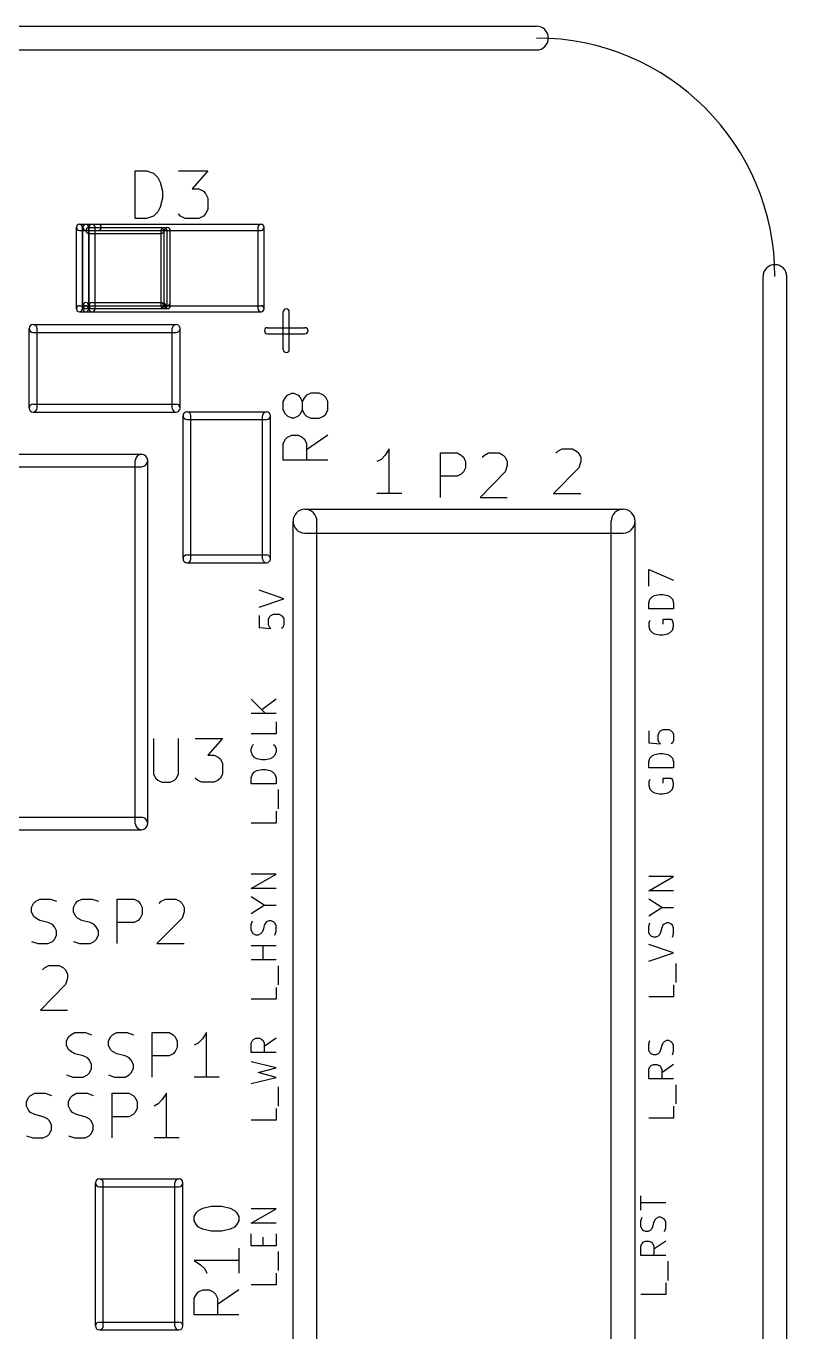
# Model space of a CAD drawing. Extents: x 32880 to 68030, y 23813 to 49782.
# Drawn here: x 63246 to 68030, y 41573 to 49782 of the extents above; entities that cross this region are included whole.
import ezdxf

# ---------------------------------------------------------------- set-up
doc = ezdxf.new("R2010")
doc.units = 0
doc.layers.add('BLACK', color=1, linetype='CONTINUOUS')

msp = doc.modelspace()

# ---------------------------------------------------------------- linework, layer by layer
at = {"layer": 'BLACK'}
for p, q in [((34455, 49782), (66455, 49782)), ((34455, 49632), (66455, 49632)), ((63932, 48573), (63932, 48873)), ((63932, 48873), (64004, 48873)), ((64004, 48873), (64047, 48858)), ((64047, 48858), (64075, 48830)), ((64204, 48873), (64390, 48873)), ((64390, 48873), (64290, 48758)), ((64075, 48830), (64090, 48801)), ((64090, 48801), (64104, 48744)), ((64104, 48701), (64090, 48644)), ((64104, 48744), (64104, 48701)), ((64290, 48758), (64332, 48758)), ((64332, 48758), (64361, 48744)), ((64361, 48744), (64375, 48730)), ((64375, 48730), (64390, 48701)), ((64390, 48701), (64390, 48630)), ((64075, 48615), (64047, 48587)), ((64090, 48644), (64075, 48615)), ((64218, 48587), (64204, 48601)), ((64375, 48601), (64361, 48587)), ((64390, 48630), (64375, 48601)), ((63563, 48005), (63563, 48517)), ((63582, 48536), (63700, 48536)), ((63601, 48005), (63601, 48517)), ((63603, 48025), (63603, 48517)), ((63622, 48536), (64724, 48536)), ((63641, 48025), (63641, 48517)), ((63642, 48005), (63642, 48517)), ((63642, 48516), (64094, 48516)), ((63680, 48005), (63680, 48517)), ((64004, 48573), (63932, 48573)), ((64047, 48587), (64004, 48573)), ((64247, 48573), (64218, 48587)), ((64332, 48573), (64247, 48573)), ((64361, 48587), (64332, 48573)), ((64705, 48005), (64705, 48517)), ((64743, 48005), (64743, 48517)), ((63582, 48498), (63700, 48498)), ((63622, 48498), (64724, 48498)), ((63642, 48478), (64094, 48478)), ((64095, 48025), (64095, 48497)), ((64115, 48025), (64115, 48497)), ((64115, 48045), (64115, 48497)), ((64133, 48025), (64133, 48497)), ((64153, 48025), (64153, 48497)), ((64153, 48045), (64153, 48497)), ((67880, 29207), (67880, 48207)), ((68030, 29207), (68030, 48207)), ((63582, 48024), (63622, 48024)), ((63603, 48005), (63603, 48025)), ((63622, 48024), (64724, 48024)), ((63641, 48005), (63641, 48025)), ((63661, 48044), (64093, 48044)), ((63582, 47986), (63622, 47986)), ((63622, 47986), (64724, 47986)), ((63661, 48006), (64093, 48006)), ((64863, 47749), (64863, 47985)), ((64901, 47749), (64901, 47985)), ((63265, 47381), (63265, 47881)), ((63290, 47906), (64190, 47906)), ((63315, 47381), (63315, 47881)), ((64165, 47381), (64165, 47881)), ((64215, 47381), (64215, 47881)), ((64764, 47886), (65000, 47886)), ((63290, 47856), (64190, 47856)), ((64764, 47848), (65000, 47848)), ((64877, 47448), (64890, 47461)), ((64890, 47461), (64917, 47474)), ((64917, 47474), (64930, 47474)), ((64930, 47474), (64957, 47461)), ((64957, 47461), (64970, 47448)), ((65010, 47461), (64997, 47448)), ((65037, 47474), (65010, 47461)), ((65090, 47474), (65037, 47474)), ((65117, 47461), (65090, 47474)), ((65130, 47448), (65117, 47461)), ((63290, 47406), (64190, 47406)), ((64863, 47422), (64877, 47448)), ((64863, 47369), (64863, 47422)), ((64877, 47343), (64863, 47369)), ((64970, 47448), (64983, 47422)), ((64983, 47369), (64970, 47343)), ((64997, 47448), (64983, 47422)), ((64983, 47422), (64983, 47369)), ((64983, 47369), (64997, 47343)), ((65143, 47422), (65130, 47448)), ((65130, 47343), (65143, 47369)), ((65143, 47369), (65143, 47422)), ((63290, 47356), (64190, 47356)), ((64233, 46433), (64233, 47333)), ((64258, 47358), (64758, 47358)), ((64258, 47308), (64758, 47308)), ((64283, 46433), (64283, 47333)), ((64733, 46433), (64733, 47333)), ((64783, 46433), (64783, 47333)), ((64890, 47330), (64877, 47343)), ((64917, 47317), (64890, 47330)), ((64930, 47317), (64917, 47317)), ((64957, 47330), (64930, 47317)), ((64970, 47343), (64957, 47330)), ((64997, 47343), (65010, 47330)), ((65010, 47330), (65037, 47317)), ((65037, 47317), (65090, 47317)), ((65090, 47317), (65117, 47330)), ((65117, 47330), (65130, 47343)), ((64890, 47198), (64917, 47211)), ((64917, 47211), (64957, 47211)), ((64957, 47211), (64983, 47198)), ((65143, 47211), (65010, 47119)), ((64863, 47159), (64877, 47185)), ((64863, 47054), (64863, 47159)), ((64877, 47185), (64890, 47198)), ((64983, 47198), (64997, 47185)), ((64997, 47185), (65010, 47159)), ((65010, 47159), (65010, 47054)), ((65530, 47124), (65504, 47084)), ((65530, 46844), (65530, 47124)), ((66590, 47110), (66616, 47124)), ((66616, 47124), (66682, 47124)), ((66682, 47124), (66708, 47110)), ((59328, 47090), (63972, 47090)), ((63933, 44769), (63933, 47051)), ((64011, 44769), (64011, 47051)), ((65143, 47054), (64863, 47054)), ((65478, 47057), (65452, 47044)), ((65504, 47084), (65478, 47057)), ((65852, 46819), (65852, 47099)), ((65852, 47099), (65957, 47099)), ((65957, 47099), (65983, 47085)), ((65983, 47085), (65996, 47072)), ((65996, 47072), (66009, 47045)), ((66009, 47045), (66009, 47005)), ((66115, 47072), (66128, 47085)), ((66128, 47085), (66154, 47099)), ((66154, 47099), (66220, 47099)), ((66220, 47099), (66246, 47085)), ((66246, 47085), (66259, 47072)), ((66259, 47072), (66272, 47045)), ((66272, 47045), (66272, 47019)), ((66577, 47097), (66590, 47110)), ((66708, 47110), (66721, 47097)), ((66721, 47097), (66734, 47070)), ((66734, 47044), (66721, 47004)), ((66734, 47070), (66734, 47044)), ((59328, 47012), (63972, 47012)), ((65983, 46965), (65957, 46952)), ((65996, 46979), (65983, 46965)), ((66009, 47005), (65996, 46979)), ((66259, 46979), (66101, 46819)), ((66272, 47019), (66259, 46979)), ((66721, 47004), (66563, 46844)), ((65957, 46952), (65852, 46952)), ((65609, 46844), (65452, 46844)), ((66101, 46819), (66272, 46819)), ((66563, 46844), (66734, 46844)), ((65000, 46745), (67000, 46745)), ((64925, 34670), (64925, 46670)), ((65075, 34670), (65075, 46670)), ((66925, 34670), (66925, 46670)), ((67075, 34670), (67075, 46670)), ((65000, 46595), (67000, 46595)), ((64258, 46458), (64758, 46458)), ((64258, 46408), (64758, 46408)), ((67161, 46261), (67161, 46366)), ((67161, 46366), (67318, 46299)), ((64868, 46182), (64711, 46235)), ((64711, 46130), (64868, 46182)), ((67161, 46157), (67169, 46179)), ((67161, 46119), (67161, 46157)), ((67169, 46179), (67183, 46194)), ((67183, 46194), (67198, 46202)), ((67198, 46202), (67228, 46209)), ((67228, 46209), (67251, 46209)), ((67251, 46209), (67281, 46202)), ((67281, 46202), (67296, 46194)), ((67296, 46194), (67311, 46179)), ((67311, 46179), (67318, 46157)), ((67318, 46157), (67318, 46119)), ((64711, 46077), (64711, 46002)), ((64771, 46055), (64778, 46070)), ((64771, 46017), (64771, 46055)), ((64778, 46070), (64786, 46077)), ((64786, 46077), (64801, 46085)), ((64801, 46085), (64838, 46085)), ((64838, 46085), (64853, 46077)), ((64853, 46077), (64861, 46070)), ((64861, 46070), (64868, 46055)), ((64868, 46055), (64868, 46017)), ((67318, 46119), (67161, 46119)), ((64711, 46002), (64786, 45995)), ((64778, 46002), (64771, 46017)), ((64786, 45995), (64778, 46002)), ((64861, 46002), (64853, 45995)), ((64868, 46017), (64861, 46002)), ((67169, 46045), (67161, 46030)), ((67161, 46030), (67161, 46007)), ((67161, 46007), (67169, 45985)), ((67169, 45985), (67183, 45970)), ((67303, 46052), (67251, 46052)), ((67251, 46052), (67251, 46022)), ((67296, 45970), (67311, 45985)), ((67311, 46045), (67303, 46052)), ((67318, 46022), (67311, 46045)), ((67311, 45985), (67318, 46007)), ((67318, 46007), (67318, 46022)), ((67183, 45970), (67198, 45962)), ((67198, 45962), (67228, 45955)), ((67228, 45955), (67251, 45955)), ((67251, 45955), (67281, 45962)), ((67281, 45962), (67296, 45970)), ((64661, 45550), (64751, 45460)), ((64818, 45550), (64728, 45483)), ((64818, 45460), (64661, 45460)), ((64818, 45408), (64818, 45333)), ((64818, 45333), (64661, 45333)), ((67161, 45351), (67161, 45276)), ((67221, 45329), (67228, 45344)), ((67221, 45291), (67221, 45329)), ((67228, 45344), (67236, 45351)), ((67236, 45351), (67251, 45359)), ((67251, 45359), (67288, 45359)), ((67288, 45359), (67303, 45351)), ((67303, 45351), (67311, 45344)), ((67311, 45344), (67318, 45329)), ((67318, 45329), (67318, 45291)), ((64048, 45304), (64048, 45081)), ((64205, 45081), (64205, 45304)), ((64310, 45304), (64481, 45304)), ((64481, 45304), (64389, 45199)), ((64661, 45236), (64669, 45259)), ((64661, 45221), (64661, 45236)), ((64669, 45259), (64676, 45266)), ((64803, 45266), (64811, 45259)), ((64811, 45259), (64818, 45236)), ((64818, 45236), (64818, 45221)), ((67161, 45276), (67236, 45269)), ((67228, 45276), (67221, 45291)), ((67236, 45269), (67228, 45276)), ((67311, 45276), (67303, 45269)), ((67318, 45291), (67311, 45276)), ((64389, 45199), (64429, 45199)), ((64429, 45199), (64455, 45186)), ((64455, 45186), (64468, 45173)), ((64468, 45173), (64481, 45147)), ((64669, 45199), (64661, 45221)), ((64683, 45184), (64669, 45199)), ((64698, 45176), (64683, 45184)), ((64728, 45169), (64698, 45176)), ((64751, 45169), (64728, 45169)), ((64781, 45176), (64751, 45169)), ((64796, 45184), (64781, 45176)), ((64811, 45199), (64796, 45184)), ((64818, 45221), (64811, 45199)), ((67161, 45157), (67169, 45179)), ((67161, 45119), (67161, 45157)), ((67169, 45179), (67183, 45194)), ((67183, 45194), (67198, 45202)), ((67198, 45202), (67228, 45209)), ((67228, 45209), (67251, 45209)), ((67251, 45209), (67281, 45202)), ((67281, 45202), (67296, 45194)), ((67296, 45194), (67311, 45179)), ((67311, 45179), (67318, 45157)), ((67318, 45157), (67318, 45119)), ((64048, 45081), (64061, 45055)), ((64192, 45055), (64205, 45081)), ((64481, 45081), (64468, 45055)), ((64481, 45147), (64481, 45081)), ((64661, 45057), (64669, 45079)), ((64669, 45079), (64683, 45094)), ((64683, 45094), (64698, 45102)), ((64698, 45102), (64728, 45109)), ((64728, 45109), (64751, 45109)), ((64751, 45109), (64781, 45102)), ((64781, 45102), (64796, 45094)), ((64796, 45094), (64811, 45079)), ((64811, 45079), (64818, 45057)), ((67318, 45119), (67161, 45119)), ((64061, 45055), (64074, 45041)), ((64074, 45041), (64100, 45028)), ((64100, 45028), (64153, 45028)), ((64153, 45028), (64179, 45041)), ((64179, 45041), (64192, 45055)), ((64324, 45041), (64310, 45055)), ((64350, 45028), (64324, 45041)), ((64429, 45028), (64350, 45028)), ((64455, 45041), (64429, 45028)), ((64468, 45055), (64455, 45041)), ((64661, 45019), (64661, 45057)), ((64818, 45019), (64661, 45019)), ((64818, 45057), (64818, 45019)), ((67169, 45045), (67161, 45030)), ((67161, 45030), (67161, 45007)), ((67161, 45007), (67169, 44985)), ((67303, 45052), (67251, 45052)), ((67251, 45052), (67251, 45022)), ((67311, 45045), (67303, 45052)), ((67318, 45022), (67311, 45045)), ((67311, 44985), (67318, 45007)), ((67318, 45007), (67318, 45022)), ((64833, 44862), (64833, 44982)), ((67169, 44985), (67183, 44970)), ((67183, 44970), (67198, 44962)), ((67198, 44962), (67228, 44955)), ((67228, 44955), (67251, 44955)), ((67251, 44955), (67281, 44962)), ((67281, 44962), (67296, 44970)), ((67296, 44970), (67311, 44985)), ((64818, 44847), (64818, 44772)), ((59328, 44808), (63972, 44808)), ((64818, 44772), (64661, 44772)), ((59328, 44730), (63972, 44730)), ((64661, 44360), (64818, 44450)), ((64818, 44450), (64661, 44450)), ((67161, 44346), (67318, 44436)), ((67318, 44436), (67161, 44436)), ((64818, 44360), (64661, 44360)), ((67318, 44346), (67161, 44346)), ((63281, 44240), (63294, 44267)), ((63294, 44267), (63307, 44280)), ((63307, 44280), (63333, 44294)), ((63333, 44294), (63399, 44294)), ((63399, 44294), (63438, 44280)), ((63544, 44240), (63557, 44267)), ((63557, 44267), (63570, 44280)), ((63570, 44280), (63596, 44294)), ((63596, 44294), (63662, 44294)), ((63662, 44294), (63701, 44280)), ((63820, 44014), (63820, 44294)), ((63820, 44294), (63925, 44294)), ((63925, 44294), (63951, 44280)), ((63951, 44280), (63964, 44267)), ((63964, 44267), (63977, 44240)), ((64083, 44267), (64096, 44280)), ((64096, 44280), (64122, 44294)), ((64122, 44294), (64188, 44294)), ((64188, 44294), (64214, 44280)), ((64214, 44280), (64227, 44267)), ((64227, 44267), (64240, 44240)), ((64743, 44255), (64661, 44308)), ((64661, 44203), (64743, 44255)), ((64743, 44255), (64818, 44255)), ((67243, 44241), (67161, 44294)), ((63281, 44214), (63281, 44240)), ((63294, 44187), (63281, 44214)), ((63307, 44174), (63294, 44187)), ((63333, 44160), (63307, 44174)), ((63544, 44214), (63544, 44240)), ((63557, 44187), (63544, 44214)), ((63570, 44174), (63557, 44187)), ((63596, 44160), (63570, 44174)), ((63964, 44174), (63951, 44160)), ((63977, 44200), (63964, 44174)), ((63977, 44240), (63977, 44200)), ((64227, 44174), (64069, 44014)), ((64240, 44214), (64227, 44174)), ((64240, 44240), (64240, 44214)), ((67161, 44189), (67243, 44241)), ((67243, 44241), (67318, 44241)), ((63386, 44147), (63333, 44160)), ((63412, 44134), (63386, 44147)), ((63425, 44120), (63412, 44134)), ((63438, 44094), (63425, 44120)), ((63438, 44067), (63438, 44094)), ((63649, 44147), (63596, 44160)), ((63675, 44134), (63649, 44147)), ((63688, 44120), (63675, 44134)), ((63701, 44094), (63688, 44120)), ((63701, 44067), (63701, 44094)), ((63925, 44147), (63820, 44147)), ((63951, 44160), (63925, 44147)), ((64661, 44135), (64669, 44158)), ((64661, 44098), (64661, 44135)), ((64669, 44083), (64661, 44098)), ((64676, 44075), (64669, 44083)), ((64728, 44083), (64721, 44075)), ((64736, 44098), (64728, 44083)), ((64743, 44128), (64736, 44098)), ((64751, 44143), (64743, 44128)), ((64758, 44150), (64751, 44143)), ((64773, 44158), (64758, 44150)), ((64788, 44158), (64773, 44158)), ((64803, 44150), (64788, 44158)), ((64811, 44143), (64803, 44150)), ((64818, 44128), (64811, 44143)), ((64811, 44068), (64818, 44090)), ((64818, 44090), (64818, 44128)), ((67161, 44121), (67169, 44144)), ((67161, 44084), (67161, 44121)), ((67169, 44069), (67161, 44084)), ((67236, 44084), (67228, 44069)), ((67243, 44114), (67236, 44084)), ((67251, 44129), (67243, 44114)), ((67258, 44136), (67251, 44129)), ((67273, 44144), (67258, 44136)), ((67288, 44144), (67273, 44144)), ((67303, 44136), (67288, 44144)), ((67311, 44129), (67303, 44136)), ((67318, 44114), (67311, 44129)), ((67318, 44076), (67318, 44114)), ((63281, 44027), (63320, 44014)), ((63320, 44014), (63386, 44014)), ((63386, 44014), (63412, 44027)), ((63412, 44027), (63425, 44040)), ((63425, 44040), (63438, 44067)), ((63544, 44027), (63583, 44014)), ((63583, 44014), (63649, 44014)), ((63649, 44014), (63675, 44027)), ((63675, 44027), (63688, 44040)), ((63688, 44040), (63701, 44067)), ((64069, 44014), (64240, 44014)), ((64818, 44001), (64661, 44001)), ((64691, 44068), (64676, 44075)), ((64706, 44068), (64691, 44068)), ((64721, 44075), (64706, 44068)), ((64736, 43911), (64736, 44001)), ((67318, 43956), (67161, 44009)), ((67176, 44061), (67169, 44069)), ((67191, 44054), (67176, 44061)), ((67206, 44054), (67191, 44054)), ((67221, 44061), (67206, 44054)), ((67228, 44069), (67221, 44061)), ((67311, 44054), (67318, 44076)), ((67161, 43904), (67318, 43956)), ((63350, 43849), (63363, 43862)), ((63363, 43862), (63389, 43876)), ((63389, 43876), (63455, 43876)), ((63455, 43876), (63481, 43862)), ((63481, 43862), (63494, 43849)), ((63494, 43849), (63507, 43822)), ((64818, 43911), (64661, 43911)), ((64833, 43754), (64833, 43874)), ((67333, 43769), (67333, 43889)), ((63494, 43756), (63336, 43596)), ((63507, 43796), (63494, 43756)), ((63507, 43822), (63507, 43796)), ((67318, 43754), (67318, 43679)), ((64818, 43739), (64818, 43664)), ((67318, 43679), (67161, 43679)), ((63336, 43596), (63507, 43596)), ((64818, 43664), (64661, 43664)), ((63501, 43401), (63514, 43428)), ((63514, 43428), (63527, 43441)), ((63527, 43441), (63553, 43455)), ((63553, 43455), (63619, 43455)), ((63619, 43455), (63658, 43441)), ((63764, 43401), (63777, 43428)), ((63777, 43428), (63790, 43441)), ((63790, 43441), (63816, 43455)), ((63816, 43455), (63882, 43455)), ((63882, 43455), (63921, 43441)), ((64040, 43175), (64040, 43455)), ((64040, 43455), (64145, 43455)), ((64145, 43455), (64171, 43441)), ((64171, 43441), (64184, 43428)), ((64184, 43428), (64197, 43401)), ((64381, 43455), (64355, 43415)), ((64381, 43175), (64381, 43455)), ((63501, 43375), (63501, 43401)), ((63514, 43348), (63501, 43375)), ((63527, 43335), (63514, 43348)), ((63764, 43375), (63764, 43401)), ((63777, 43348), (63764, 43375)), ((63790, 43335), (63777, 43348)), ((64197, 43361), (64184, 43335)), ((64197, 43401), (64197, 43361)), ((64329, 43388), (64303, 43375)), ((64355, 43415), (64329, 43388)), ((64661, 43389), (64669, 43404)), ((64661, 43329), (64661, 43389)), ((64669, 43404), (64676, 43412)), ((64676, 43412), (64691, 43419)), ((64691, 43419), (64713, 43419)), ((64713, 43419), (64728, 43412)), ((64728, 43412), (64736, 43404)), ((64736, 43404), (64743, 43389)), ((64818, 43419), (64743, 43367)), ((64743, 43389), (64743, 43329)), ((67161, 43381), (67169, 43404)), ((67161, 43344), (67161, 43381)), ((67169, 43329), (67161, 43344)), ((67236, 43344), (67228, 43329)), ((67243, 43374), (67236, 43344)), ((67251, 43389), (67243, 43374)), ((67258, 43396), (67251, 43389)), ((67273, 43404), (67258, 43396)), ((67288, 43404), (67273, 43404)), ((67303, 43396), (67288, 43404)), ((67311, 43389), (67303, 43396)), ((67318, 43374), (67311, 43389)), ((67318, 43336), (67318, 43374)), ((63553, 43321), (63527, 43335)), ((63606, 43308), (63553, 43321)), ((63632, 43295), (63606, 43308)), ((63645, 43281), (63632, 43295)), ((63658, 43255), (63645, 43281)), ((63816, 43321), (63790, 43335)), ((63869, 43308), (63816, 43321)), ((63895, 43295), (63869, 43308)), ((63908, 43281), (63895, 43295)), ((63921, 43255), (63908, 43281)), ((64145, 43308), (64040, 43308)), ((64171, 43321), (64145, 43308)), ((64184, 43335), (64171, 43321)), ((64818, 43329), (64661, 43329)), ((64818, 43233), (64661, 43270)), ((67176, 43321), (67169, 43329)), ((67191, 43314), (67176, 43321)), ((67206, 43314), (67191, 43314)), ((67221, 43321), (67206, 43314)), ((67228, 43329), (67221, 43321)), ((67311, 43314), (67318, 43336)), ((63501, 43188), (63540, 43175)), ((63606, 43175), (63632, 43188)), ((63632, 43188), (63645, 43201)), ((63645, 43201), (63658, 43228)), ((63658, 43228), (63658, 43255)), ((63764, 43188), (63803, 43175)), ((63869, 43175), (63895, 43188)), ((63895, 43188), (63908, 43201)), ((63908, 43201), (63921, 43228)), ((63921, 43228), (63921, 43255)), ((64706, 43203), (64818, 43233)), ((64818, 43173), (64706, 43203)), ((67161, 43224), (67169, 43239)), ((67161, 43164), (67161, 43224)), ((67169, 43239), (67176, 43247)), ((67176, 43247), (67191, 43254)), ((67191, 43254), (67213, 43254)), ((67213, 43254), (67228, 43247)), ((67228, 43247), (67236, 43239)), ((67236, 43239), (67243, 43224)), ((67318, 43254), (67243, 43202)), ((67243, 43224), (67243, 43164)), ((63540, 43175), (63606, 43175)), ((63803, 43175), (63869, 43175)), ((64460, 43175), (64303, 43175)), ((64661, 43135), (64818, 43173)), ((64833, 42993), (64833, 43113)), ((67318, 43164), (67161, 43164)), ((67333, 43007), (67333, 43127)), ((63249, 43019), (63262, 43046)), ((63249, 42993), (63249, 43019)), ((63262, 43046), (63275, 43059)), ((63275, 43059), (63301, 43073)), ((63301, 43073), (63367, 43073)), ((63367, 43073), (63406, 43059)), ((63512, 43019), (63525, 43046)), ((63512, 42993), (63512, 43019)), ((63525, 43046), (63538, 43059)), ((63538, 43059), (63564, 43073)), ((63564, 43073), (63630, 43073)), ((63630, 43073), (63669, 43059)), ((63788, 42793), (63788, 43073)), ((63788, 43073), (63893, 43073)), ((63893, 43073), (63919, 43059)), ((63919, 43059), (63932, 43046)), ((63932, 43046), (63945, 43019)), ((63945, 43019), (63945, 42979)), ((64103, 43033), (64077, 43006)), ((64129, 43073), (64103, 43033)), ((64129, 42793), (64129, 43073)), ((63262, 42966), (63249, 42993)), ((63275, 42953), (63262, 42966)), ((63301, 42939), (63275, 42953)), ((63354, 42926), (63301, 42939)), ((63525, 42966), (63512, 42993)), ((63538, 42953), (63525, 42966)), ((63564, 42939), (63538, 42953)), ((63617, 42926), (63564, 42939)), ((63919, 42939), (63893, 42926)), ((63932, 42953), (63919, 42939)), ((63945, 42979), (63932, 42953)), ((64077, 43006), (64051, 42993)), ((64818, 42978), (64818, 42903)), ((67318, 42992), (67318, 42917)), ((63380, 42913), (63354, 42926)), ((63393, 42899), (63380, 42913)), ((63406, 42873), (63393, 42899)), ((63406, 42846), (63406, 42873)), ((63643, 42913), (63617, 42926)), ((63656, 42899), (63643, 42913)), ((63669, 42873), (63656, 42899)), ((63669, 42846), (63669, 42873)), ((63893, 42926), (63788, 42926)), ((64818, 42903), (64661, 42903)), ((67318, 42917), (67161, 42917)), ((63249, 42806), (63288, 42793)), ((63288, 42793), (63354, 42793)), ((63354, 42793), (63380, 42806)), ((63380, 42806), (63393, 42819)), ((63393, 42819), (63406, 42846)), ((63512, 42806), (63551, 42793)), ((63551, 42793), (63617, 42793)), ((63617, 42793), (63643, 42806)), ((63643, 42806), (63656, 42819)), ((63656, 42819), (63669, 42846)), ((64208, 42793), (64051, 42793)), ((63707, 42535), (64207, 42535)), ((63682, 41610), (63682, 42510)), ((63707, 42485), (64207, 42485)), ((63732, 41610), (63732, 42510)), ((64182, 41610), (64182, 42510)), ((64232, 41610), (64232, 42510)), ((64357, 42350), (64410, 42363)), ((64410, 42363), (64477, 42363)), ((64477, 42363), (64530, 42350)), ((67111, 42339), (67111, 42429)), ((67268, 42384), (67111, 42384)), ((64303, 42298), (64317, 42324)), ((64303, 42271), (64303, 42298)), ((64317, 42324), (64330, 42337)), ((64330, 42337), (64357, 42350)), ((64530, 42350), (64557, 42337)), ((64557, 42337), (64570, 42324)), ((64570, 42324), (64583, 42298)), ((64583, 42298), (64583, 42271)), ((64661, 42257), (64818, 42347)), ((64818, 42347), (64661, 42347)), ((67111, 42271), (67119, 42294)), ((67201, 42279), (67193, 42264)), ((67208, 42286), (67201, 42279)), ((67223, 42294), (67208, 42286)), ((67238, 42294), (67223, 42294)), ((67253, 42286), (67238, 42294)), ((67261, 42279), (67253, 42286)), ((67268, 42264), (67261, 42279)), ((64317, 42245), (64303, 42271)), ((64330, 42232), (64317, 42245)), ((64357, 42219), (64330, 42232)), ((64410, 42206), (64357, 42219)), ((64477, 42206), (64410, 42206)), ((64530, 42219), (64477, 42206)), ((64557, 42232), (64530, 42219)), ((64570, 42245), (64557, 42232)), ((64583, 42271), (64570, 42245)), ((64818, 42257), (64661, 42257)), ((67111, 42234), (67111, 42271)), ((67119, 42219), (67111, 42234)), ((67126, 42211), (67119, 42219)), ((67141, 42204), (67126, 42211)), ((67156, 42204), (67141, 42204)), ((67171, 42211), (67156, 42204)), ((67178, 42219), (67171, 42211)), ((67186, 42234), (67178, 42219)), ((67193, 42264), (67186, 42234)), ((67261, 42204), (67268, 42226)), ((67268, 42226), (67268, 42264)), ((64661, 42115), (64661, 42190)), ((64818, 42115), (64661, 42115)), ((64736, 42115), (64736, 42168)), ((64818, 42190), (64818, 42115)), ((67111, 42114), (67119, 42129)), ((67111, 42054), (67111, 42114)), ((67119, 42129), (67126, 42137)), ((67126, 42137), (67141, 42144)), ((67141, 42144), (67163, 42144)), ((67163, 42144), (67178, 42137)), ((67178, 42137), (67186, 42129)), ((67186, 42129), (67193, 42114)), ((67268, 42144), (67193, 42092)), ((67193, 42114), (67193, 42054)), ((64583, 42100), (64583, 41943)), ((64833, 41958), (64833, 42078)), ((67268, 42054), (67111, 42054)), ((64583, 42021), (64303, 42021)), ((64303, 42021), (64343, 41995)), ((64343, 41995), (64370, 41969)), ((64370, 41969), (64383, 41943)), ((67283, 41897), (67283, 42017)), ((64818, 41868), (64661, 41868)), ((64818, 41943), (64818, 41868)), ((67268, 41882), (67268, 41807)), ((64303, 41785), (64317, 41811)), ((64303, 41680), (64303, 41785)), ((64317, 41811), (64330, 41824)), ((64330, 41824), (64357, 41837)), ((64357, 41837), (64397, 41837)), ((64397, 41837), (64423, 41824)), ((64423, 41824), (64437, 41811)), ((64437, 41811), (64450, 41785)), ((64583, 41837), (64450, 41745)), ((64450, 41785), (64450, 41680)), ((67268, 41807), (67111, 41807)), ((63707, 41635), (64207, 41635)), ((64583, 41680), (64303, 41680)), ((63707, 41585), (64207, 41585))]:
    msp.add_line(p, q, dxfattribs=at)
for centre, radius, start, end in [((66455, 49707), 75, 270, 450), ((66455, 48207), 1500, 0, 90), ((63582, 48517), 19, 360, 540), ((63582, 48517), 19, 90, 270), ((63622, 48517), 19, 90, 270), ((63622, 48517), 19, 360, 540), ((63642, 48497), 19, 90, 270), ((63661, 48517), 19, 360, 540), ((63700, 48517), 19, 270, 450), ((64094, 48497), 19, 270, 450), ((64114, 48497), 19, 360, 540), ((64134, 48497), 19, 360, 540), ((64134, 48497), 19, 360, 540), ((64724, 48517), 19, 360, 540), ((64724, 48517), 19, 270, 450), ((67955, 48207), 75, 360, 540), ((63582, 48005), 19, 90, 270), ((63622, 48025), 19, 360, 540), ((63622, 48025), 19, 180, 360), ((63622, 48005), 19, 90, 270), ((63622, 48005), 19, 270, 450), ((63661, 48025), 19, 90, 270), ((64093, 48025), 19, 270, 450), ((64114, 48025), 19, 180, 360), ((64134, 48045), 19, 180, 360), ((64134, 48025), 19, 180, 360), ((64724, 48005), 19, 270, 450), ((63582, 48005), 19, 180, 360), ((63622, 48005), 19, 180, 360), ((63661, 48005), 19, 180, 360), ((64724, 48005), 19, 180, 360), ((64882, 47985), 19, 360, 540), ((63290, 47881), 25, 360, 540), ((63290, 47881), 25, 90, 270), ((64190, 47881), 25, 360, 540), ((64190, 47881), 25, 270, 450), ((64764, 47867), 19, 90, 270), ((65000, 47867), 19, 270, 450), ((64882, 47749), 19, 180, 360), ((63290, 47381), 25, 90, 270), ((63290, 47381), 25, 180, 360), ((64190, 47381), 25, 180, 360), ((64190, 47381), 25, 270, 450), ((64258, 47333), 25, 360, 540), ((64258, 47333), 25, 90, 270), ((64758, 47333), 25, 360, 540), ((64758, 47333), 25, 270, 450), ((63972, 47051), 39, 360, 540), ((63972, 47051), 39, 270, 450), ((65000, 46670), 75, 90, 270), ((65000, 46670), 75, 360, 540), ((67000, 46670), 75, 360, 540), ((67000, 46670), 75, 270, 450), ((64258, 46433), 25, 90, 270), ((64258, 46433), 25, 180, 360), ((64758, 46433), 25, 180, 360), ((64758, 46433), 25, 270, 450), ((63972, 44769), 39, 180, 360), ((63972, 44769), 39, 270, 450), ((63707, 42510), 25, 360, 540), ((63707, 42510), 25, 90, 270), ((64207, 42510), 25, 360, 540), ((64207, 42510), 25, 270, 450), ((63707, 41610), 25, 90, 270), ((64207, 41610), 25, 270, 450), ((63707, 41610), 25, 180, 360), ((64207, 41610), 25, 180, 360)]:
    msp.add_arc(centre, radius, start, end, dxfattribs=at)

doc.saveas('drawing.dxf')
